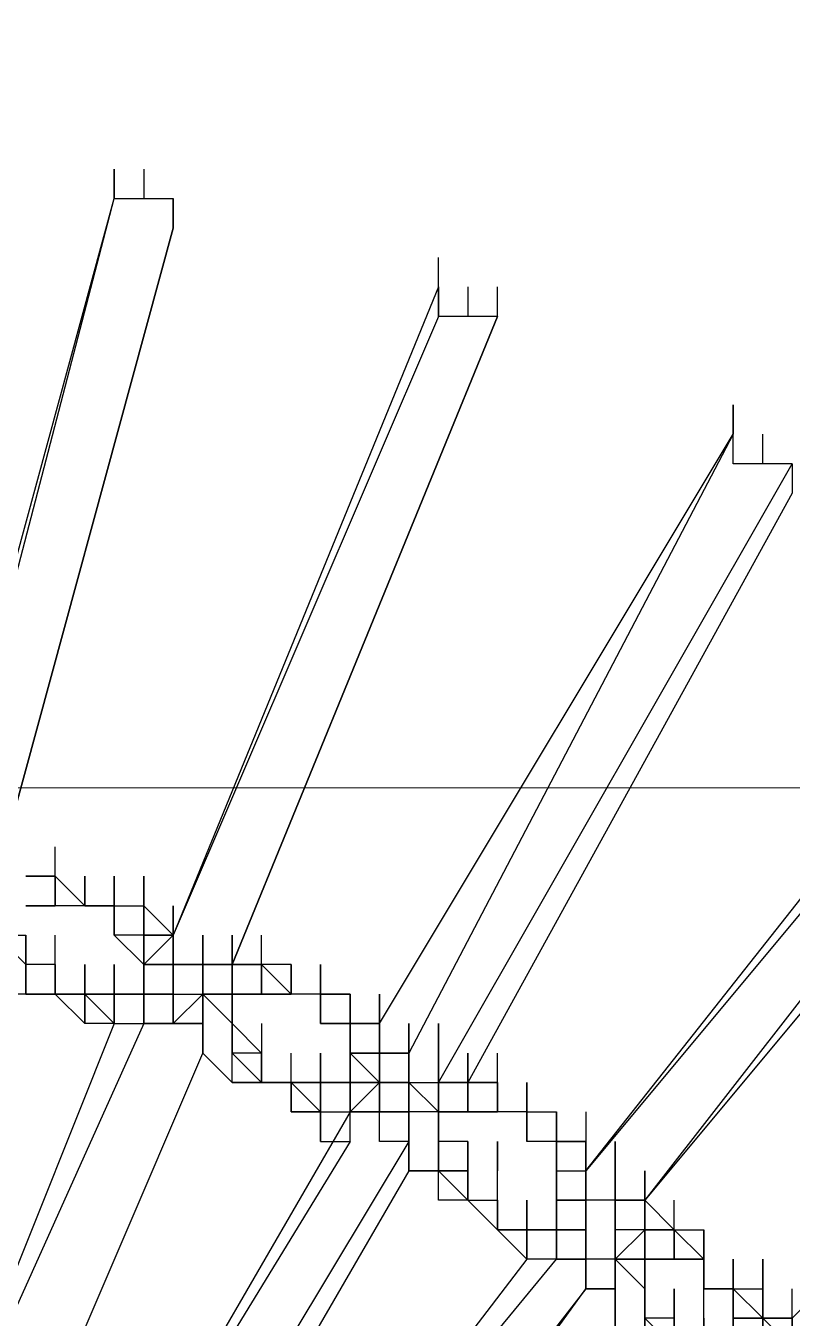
# Model space of a CAD drawing. Header units: inches. Extents: x 3324238 to 135265466, y -1036581 to 20094598.
# Drawn here: x 3353731.134 to 3353733.229, y -519022.043 to -519018.509 of the extents above; entities that cross this region are included whole.
import ezdxf

# ---------------------------------------------------------------- set-up
doc = ezdxf.new("R2010")
doc.units = ezdxf.units.IN
doc.header["$MEASUREMENT"] = 0
doc.layers.add('PDF_Geometry', color=7, linetype='Continuous')

msp = doc.modelspace()

# ---------------------------------------------------------------- linework, layer by layer
at = {"layer": 'PDF_Geometry', "color": 32, "lineweight": 13, "true_color": 0xdd6e00}
msp.add_lwpolyline([(3353740.2386, -519026.0718, 1.00015), (3353717.3563, -519026.0718), (3353717.3563, -519077.0734)], format="xyb", dxfattribs=at)
at = {"layer": 'PDF_Geometry', "lineweight": 25}
for points in [[(3353730.8923, -519020.754), (3353731.3757, -519018.9815), (3353731.3757, -519018.9009), (3353731.3757, -519018.9815), (3353731.3757, -519018.9009), (3353731.3757, -519018.9815), (3353731.3757, -519018.9009)], [(3353731.4563, -519018.9009), (3353731.4563, -519018.9815), (3353731.5369, -519018.9815), (3353731.5369, -519019.0621), (3353731.5369, -519018.9815), (3353731.5369, -519019.0621), (3353731.0534, -519020.8346), (3353731.0534, -519020.9152), (3353731.0534, -519020.9958), (3353731.0534, -519020.9152)], [(3353731.3757, -519018.9815), (3353731.3757, -519018.9009)], [(3353731.0534, -519020.9958), (3353731.0534, -519020.9152), (3353730.9729, -519020.9152), (3353730.9729, -519020.8346), (3353730.9729, -519020.9152), (3353730.9729, -519020.8346), (3353730.8923, -519020.8346), (3353731.3757, -519018.9815), (3353731.4563, -519018.9815)], [(3353731.0534, -519020.8346), (3353731.5369, -519019.0621)], [(3353732.3426, -519019.2232), (3353732.3426, -519019.3038), (3353732.262, -519019.3038), (3353732.262, -519019.2232), (3353732.262, -519019.1426)], [(3353732.262, -519019.2232), (3353731.5369, -519020.9958), (3353731.5369, -519021.0763), (3353731.4563, -519021.0763), (3353731.4563, -519020.9958), (3353731.3757, -519020.9958), (3353731.3757, -519020.9152), (3353731.2951, -519020.9152), (3353731.3757, -519020.9152), (3353731.3757, -519020.9958), (3353731.3757, -519020.9152), (3353731.3757, -519020.9958), (3353731.3757, -519020.9152), (3353731.3757, -519020.9958), (3353731.3757, -519020.9152), (3353731.3757, -519020.9958), (3353731.3757, -519020.9152), (3353731.3757, -519020.9958), (3353731.3757, -519020.9152), (3353731.3757, -519020.9958), (3353731.3757, -519020.9152), (3353731.3757, -519020.9958), (3353731.3757, -519020.9152), (3353731.3757, -519020.9958), (3353731.4563, -519021.0763), (3353731.4563, -519021.1569), (3353731.4563, -519021.0763), (3353731.4563, -519020.9958), (3353731.4563, -519021.0763), (3353731.4563, -519021.1569), (3353731.4563, -519021.2375), (3353731.4563, -519021.1569), (3353731.3757, -519021.1569), (3353731.3757, -519021.0763), (3353731.3757, -519021.1569), (3353731.3757, -519021.0763), (3353731.3757, -519021.1569), (3353731.3757, -519021.2375), (3353731.3757, -519021.1569), (3353731.2951, -519021.1569), (3353731.2951, -519021.0763), (3353731.2951, -519021.1569), (3353731.3757, -519021.2375), (3353731.2951, -519021.2375), (3353731.2951, -519021.1569), (3353731.2951, -519021.0763), (3353731.2951, -519021.1569), (3353731.2146, -519021.1569), (3353731.2951, -519021.2375), (3353731.2951, -519021.1569), (3353731.2951, -519021.2375), (3353731.2951, -519021.1569), (3353731.2951, -519021.0763), (3353731.2951, -519021.1569), (3353731.3757, -519021.1569), (3353731.3757, -519021.2375), (3353731.4563, -519021.2375), (3353731.4563, -519021.1569), (3353731.5369, -519021.1569), (3353731.5369, -519021.2375), (3353731.5369, -519021.1569), (3353731.4563, -519021.1569), (3353731.4563, -519021.0763), (3353731.4563, -519021.1569), (3353731.4563, -519021.0763), (3353731.4563, -519021.1569), (3353731.4563, -519021.2375), (3353731.4563, -519021.1569), (3353731.4563, -519021.0763), (3353731.4563, -519021.1569), (3353731.4563, -519021.0764), (3353731.4563, -519021.1569), (3353731.4563, -519021.0764), (3353731.4563, -519021.1569), (3353731.4563, -519021.0763), (3353731.4563, -519021.1569), (3353731.4563, -519021.0763), (3353731.4563, -519021.1569), (3353731.4563, -519021.0763), (3353731.4563, -519020.9958), (3353731.4563, -519021.0763), (3353731.4563, -519021.1569), (3353731.4563, -519021.0763), (3353731.4563, -519021.1569), (3353731.4563, -519021.2375), (3353731.4563, -519021.1569), (3353731.4563, -519021.0763)], [(3353732.4231, -519019.3038), (3353732.4231, -519019.2232)], [(3353731.4563, -519021.1569), (3353731.4563, -519021.2375), (3353731.4563, -519021.1569), (3353731.4563, -519021.0763), (3353731.4563, -519021.1569), (3353731.4563, -519021.0763), (3353731.4563, -519021.1569), (3353731.4563, -519021.0763), (3353731.4563, -519020.9958), (3353731.4563, -519021.0763), (3353731.4563, -519021.1569), (3353731.4563, -519021.0763), (3353731.4563, -519021.1569), (3353731.4563, -519021.0763), (3353731.4563, -519021.1569), (3353731.4563, -519021.2375), (3353731.4563, -519021.1569), (3353731.4563, -519021.0763), (3353731.5369, -519021.0763), (3353731.6174, -519021.0763), (3353731.6174, -519020.9958), (3353731.6174, -519021.0763), (3353731.6174, -519021.1569), (3353731.6174, -519021.0763), (3353731.6174, -519021.1569), (3353731.698, -519021.1569), (3353731.7786, -519021.1569), (3353731.7786, -519021.0763), (3353731.698, -519021.0763), (3353732.4231, -519019.3038), (3353732.3426, -519019.3038)], [(3353732.262, -519019.3038), (3353731.5369, -519020.9958), (3353731.5369, -519021.0763), (3353731.5369, -519021.1569), (3353731.5369, -519021.2375), (3353731.5369, -519021.1569), (3353731.5369, -519021.0763), (3353731.5369, -519021.1569), (3353731.5369, -519021.0763), (3353731.5369, -519021.1569), (3353731.5369, -519021.2375), (3353731.4563, -519021.2375), (3353731.4563, -519021.1569), (3353731.4563, -519021.0763), (3353731.4563, -519021.1569), (3353731.4563, -519021.0763), (3353731.4563, -519020.9958), (3353731.4563, -519021.0763), (3353731.5369, -519020.9958), (3353731.5369, -519021.0763), (3353731.5369, -519021.1569), (3353731.5369, -519021.0763), (3353731.6174, -519021.0763), (3353731.698, -519021.0763), (3353731.698, -519021.1569), (3353731.698, -519021.0763), (3353731.698, -519021.1569), (3353731.6174, -519021.1569), (3353731.6174, -519021.0763), (3353731.6174, -519021.1569), (3353731.6174, -519021.0763), (3353731.6174, -519021.1569), (3353731.6174, -519021.0763), (3353731.6174, -519021.1569), (3353731.6174, -519021.0763), (3353731.6174, -519021.1569), (3353731.6174, -519021.0763), (3353731.6174, -519020.9958), (3353731.6174, -519021.0763), (3353731.6174, -519020.9958), (3353731.6174, -519021.0763), (3353731.6174, -519021.1569), (3353731.6174, -519021.0763), (3353731.6174, -519021.1569), (3353731.698, -519021.1569), (3353731.698, -519021.0764)], [(3353732.4232, -519019.3038), (3353731.698, -519021.0763), (3353731.698, -519020.9958), (3353731.698, -519021.0763), (3353731.698, -519020.9958), (3353731.698, -519021.0763), (3353731.698, -519020.9958), (3353731.698, -519021.0763), (3353731.698, -519020.9958), (3353731.698, -519021.0763), (3353731.698, -519021.1569), (3353731.698, -519021.2375), (3353731.698, -519021.3181), (3353731.698, -519021.2375)], [(3353732.262, -519021.3181), (3353732.262, -519021.3986), (3353732.262, -519021.4792), (3353732.1814, -519021.3986), (3353732.262, -519021.3986), (3353732.262, -519021.4792), (3353732.262, -519021.3986), (3353732.262, -519021.4792), (3353732.3426, -519021.4792), (3353732.262, -519021.4792), (3353732.1814, -519021.4792), (3353732.1814, -519021.3986), (3353732.1814, -519021.4792), (3353732.1814, -519021.5598), (3353732.1814, -519021.4792), (3353732.1814, -519021.3986), (3353732.1814, -519021.4792), (3353732.1814, -519021.5598), (3353732.1814, -519021.4792), (3353732.1009, -519021.4792), (3353732.1009, -519021.3986), (3353732.1009, -519021.4792), (3353732.0203, -519021.4792), (3353732.1009, -519021.3986), (3353732.1009, -519021.3181), (3353732.1009, -519021.2375), (3353732.1009, -519021.3181), (3353732.1009, -519021.2375), (3353732.1009, -519021.3181), (3353732.1009, -519021.2375), (3353733.0677, -519019.6261), (3353733.0677, -519019.5455), (3353733.0677, -519019.6261)], [(3353733.0677, -519019.6261), (3353733.0677, -519019.5455)], [(3353733.0677, -519019.6261), (3353733.0677, -519019.5455)], [(3353733.0677, -519019.7066), (3353733.0677, -519019.6261), (3353732.1814, -519021.3181), (3353732.1009, -519021.3181), (3353732.1009, -519021.3986), (3353732.0203, -519021.3986), (3353732.0203, -519021.3181), (3353732.0203, -519021.3986), (3353732.0203, -519021.4792), (3353732.0203, -519021.3986), (3353732.0203, -519021.3181), (3353732.0203, -519021.3986), (3353732.0203, -519021.4792), (3353731.134, -519023.0101)], [(3353733.0677, -519019.7066), (3353733.0677, -519019.6261)], [(3353733.1483, -519019.7066), (3353733.1483, -519019.6261)], [(3353733.1483, -519019.7066), (3353733.1483, -519019.6261)], [(3353732.3426, -519021.3181), (3353732.3426, -519021.3986), (3353732.3426, -519021.4792), (3353732.3426, -519021.3986), (3353732.262, -519021.3986), (3353733.2289, -519019.7066), (3353733.1483, -519019.7066), (3353733.0677, -519019.7066)], [(3353733.2289, -519019.7066), (3353733.2289, -519019.7872), (3353732.3426, -519021.3986), (3353732.4231, -519021.3986), (3353732.4231, -519021.3181)], [(3353733.8734, -519020.19), (3353732.6649, -519021.6403), (3353732.6649, -519021.7209), (3353732.6649, -519021.8015), (3353732.5843, -519021.8015), (3353732.5843, -519021.7209), (3353732.5843, -519021.8015), (3353732.5843, -519021.7209), (3353732.5843, -519021.8015), (3353732.5843, -519021.7209), (3353732.5843, -519021.6403), (3353732.5843, -519021.7209), (3353732.5843, -519021.6403), (3353732.5843, -519021.7209), (3353732.5843, -519021.6403), (3353732.5843, -519021.5598), (3353732.5843, -519021.6403), (3353732.6649, -519021.6403), (3353732.6649, -519021.5598), (3353732.6649, -519021.6403), (3353732.6649, -519021.5598), (3353732.6649, -519021.6403), (3353732.6649, -519021.7209), (3353732.6649, -519021.6403), (3353732.6649, -519021.7209), (3353732.6649, -519021.8015), (3353732.6649, -519021.8821), (3353732.6649, -519021.8015), (3353732.6649, -519021.7209), (3353732.6649, -519021.6403), (3353732.6649, -519021.7209), (3353732.6649, -519021.8015), (3353732.6649, -519021.8821), (3353732.6649, -519021.8015), (3353732.6649, -519021.8821), (3353732.6649, -519021.8015), (3353732.6649, -519021.7209), (3353732.5843, -519021.7209), (3353732.5843, -519021.8015), (3353732.5843, -519021.8821), (3353732.5843, -519021.8015), (3353732.5843, -519021.7209), (3353732.5843, -519021.8015), (3353732.6649, -519021.8015), (3353732.5843, -519021.8015), (3353732.5843, -519021.7209), (3353732.6649, -519021.7209), (3353732.5843, -519021.7209), (3353732.5843, -519021.8015), (3353732.5843, -519021.8821), (3353732.5037, -519021.8821), (3353731.4563, -519023.2518), (3353732.5843, -519021.8821), (3353732.5843, -519021.8015), (3353732.5843, -519021.7209), (3353732.5843, -519021.8015), (3353732.5843, -519021.7209), (3353732.5843, -519021.8015), (3353732.5843, -519021.7209), (3353732.5843, -519021.8015), (3353732.5843, -519021.7209), (3353732.5843, -519021.6403), (3353732.5843, -519021.7209), (3353732.5843, -519021.6403), (3353732.5843, -519021.5598), (3353732.5843, -519021.6403), (3353732.5843, -519021.5598), (3353732.5843, -519021.6403), (3353732.5843, -519021.5598), (3353732.6649, -519021.5598), (3353732.6649, -519021.6403), (3353733.8734, -519020.1095)], [(3353734.0346, -519020.2706), (3353732.826, -519021.7209), (3353732.826, -519021.8015), (3353732.826, -519021.7209), (3353732.826, -519021.8015), (3353732.7454, -519021.8015), (3353732.7454, -519021.8821), (3353732.826, -519021.8821), (3353732.826, -519021.8015), (3353732.9066, -519021.8015)], [(3353733.954, -519020.2706), (3353732.826, -519021.7209), (3353732.826, -519021.8015), (3353732.826, -519021.8821), (3353732.9066, -519021.8821), (3353732.9872, -519021.8821), (3353732.9872, -519021.9626), (3353733.0677, -519021.9626), (3353733.0677, -519021.8821), (3353733.0677, -519021.9626), (3353733.0677, -519021.8821), (3353733.0677, -519021.9626), (3353733.0677, -519022.0432), (3353733.0677, -519021.9626), (3353732.9872, -519021.9626), (3353732.9872, -519021.8821), (3353732.9872, -519021.9626), (3353733.0677, -519021.9626), (3353733.0677, -519022.0432), (3353733.0677, -519021.9626), (3353733.0677, -519022.0432), (3353733.1483, -519022.0432), (3353733.2289, -519022.1238)], [(3353731.2146, -519020.8346), (3353731.2146, -519020.9152), (3353731.2146, -519020.8346), (3353731.2146, -519020.754)], [(3353733.2289, -519022.4461), (3353733.1483, -519022.3655), (3353733.1483, -519022.4461), (3353733.2289, -519022.4461), (3353733.1483, -519022.3655), (3353733.1483, -519022.2849), (3353733.1483, -519022.2043), (3353733.0677, -519022.2043), (3353733.1483, -519022.2043), (3353733.1483, -519022.2849), (3353733.1483, -519022.2043), (3353733.0677, -519022.2043), (3353733.1483, -519022.2043), (3353733.1483, -519022.1238), (3353733.1483, -519022.0432), (3353733.2289, -519022.0432), (3353733.2289, -519022.1238), (3353734.518, -519020.754), (3353734.5986, -519020.754), (3353734.5986, -519020.8346), (3353734.6792, -519020.8346), (3353734.6792, -519020.9152), (3353734.6792, -519020.8346)], [(3353733.1483, -519021.9626), (3353733.1483, -519022.0432), (3353733.1483, -519021.9626), (3353733.1483, -519022.0432), (3353733.0677, -519022.0432), (3353733.1483, -519022.0432), (3353733.2289, -519022.0432), (3353733.2289, -519022.1238), (3353733.2289, -519022.0432), (3353734.518, -519020.754)], [(3353731.134, -519020.8346), (3353731.2146, -519020.8346), (3353731.134, -519020.8346)], [(3353731.2146, -519020.9152), (3353731.2146, -519020.8346)], [(3353731.2952, -519020.9152), (3353731.3757, -519020.9152), (3353731.3757, -519020.8346), (3353731.3757, -519020.9152), (3353731.4563, -519020.9152), (3353731.4563, -519020.8346)], [(3353731.0534, -519020.9152), (3353731.0534, -519020.9958), (3353731.134, -519020.9958), (3353731.134, -519021.0764), (3353731.134, -519021.1569), (3353731.2146, -519021.1569), (3353731.2146, -519021.0763), (3353731.2146, -519021.1569), (3353731.2146, -519021.0763), (3353731.134, -519021.0763), (3353731.0534, -519020.9958)], [(3353731.2146, -519020.9152), (3353731.134, -519020.9152), (3353731.2146, -519020.9152)], [(3353731.3757, -519020.9958), (3353731.3757, -519020.9152)], [(3353731.698, -519021.1569), (3353731.698, -519021.0763), (3353731.6174, -519021.0763), (3353731.5369, -519021.0763), (3353731.5369, -519020.9958), (3353731.4563, -519020.9958), (3353731.4563, -519021.0763), (3353731.4563, -519020.9958), (3353731.4563, -519021.0763), (3353731.4563, -519021.1569), (3353731.4563, -519021.0763), (3353731.4563, -519020.9958), (3353731.3757, -519020.9958), (3353731.3757, -519020.9152)], [(3353731.3757, -519020.9958), (3353731.3757, -519020.9152)], [(3353731.4563, -519020.9958), (3353731.4563, -519021.0764), (3353731.4563, -519021.1569), (3353731.4563, -519021.0763), (3353731.4563, -519020.9958), (3353731.4563, -519020.9152), (3353731.5369, -519020.9958), (3353731.5369, -519020.9152), (3353731.5369, -519020.9958), (3353731.5369, -519020.9152), (3353731.5369, -519020.9958), (3353731.5369, -519020.9152), (3353731.5369, -519020.9958), (3353731.5369, -519021.0763), (3353731.5369, -519020.9958), (3353731.5369, -519021.0763), (3353731.5369, -519021.1569), (3353731.5369, -519021.2375), (3353731.5369, -519021.1569), (3353731.5369, -519021.2375), (3353731.5369, -519021.1569), (3353731.5369, -519021.0763), (3353731.5369, -519020.9958), (3353731.5369, -519021.0763), (3353731.5369, -519020.9958)], [(3353731.4563, -519020.9958), (3353731.4563, -519020.9152)], [(3353731.5369, -519020.9958), (3353731.5369, -519020.9152)], [(3353731.5369, -519020.9958), (3353731.5369, -519020.9152)], [(3353731.5369, -519020.9958), (3353731.5369, -519020.9152)], [(3353731.5369, -519020.9958), (3353731.5369, -519020.9152)], [(3353731.5369, -519020.9958), (3353731.5369, -519020.9152)], [(3353731.5369, -519020.9958), (3353731.5369, -519020.9152)], [(3353731.5369, -519020.9958), (3353731.5369, -519020.9152)], [(3353730.8923, -519023.0101), (3353731.6174, -519021.3181), (3353731.6174, -519021.2375), (3353731.6174, -519021.3181), (3353731.6174, -519021.2375), (3353731.6174, -519021.3181), (3353731.6174, -519021.2375), (3353731.6174, -519021.1569), (3353731.6174, -519021.0763), (3353731.6174, -519021.1569), (3353731.6174, -519021.2375), (3353731.6174, -519021.1569), (3353731.6174, -519021.2375), (3353731.6174, -519021.1569), (3353731.6174, -519021.0763), (3353731.6174, -519020.9958), (3353731.6174, -519021.0763), (3353731.6174, -519020.9958), (3353731.6174, -519021.0763), (3353731.6174, -519020.9958), (3353731.6174, -519021.0763), (3353731.6174, -519020.9958)], [(3353731.134, -519021.1569), (3353731.134, -519021.0763), (3353731.134, -519020.9958), (3353731.134, -519021.0763), (3353731.134, -519021.1569), (3353731.2146, -519021.1569), (3353731.2146, -519021.0763), (3353731.2146, -519021.1569), (3353731.134, -519021.1569), (3353731.134, -519021.0763), (3353731.134, -519021.1569), (3353731.0534, -519021.1569)], [(3353731.2146, -519021.0764), (3353731.2146, -519020.9958)], [(3353731.2146, -519021.0764), (3353731.2146, -519020.9958)], [(3353731.4563, -519021.0764), (3353731.4563, -519020.9958)], [(3353731.4563, -519020.9958), (3353731.5369, -519020.9958), (3353731.4563, -519020.9958)], [(3353731.4563, -519021.0764), (3353731.4563, -519020.9958)], [(3353731.4563, -519021.0764), (3353731.4563, -519020.9958)], [(3353731.4563, -519021.0764), (3353731.4563, -519020.9958)], [(3353731.4563, -519021.0763), (3353731.4563, -519020.9958)], [(3353731.5369, -519021.0764), (3353731.5369, -519020.9958)], [(3353731.7786, -519021.2375), (3353731.7786, -519021.3181), (3353731.698, -519021.2375), (3353731.6174, -519021.1569), (3353731.6174, -519021.0763), (3353731.6174, -519021.1569), (3353731.6174, -519021.0763), (3353731.6174, -519021.1569), (3353731.6174, -519021.2375), (3353731.6174, -519021.1569), (3353731.6174, -519021.0763), (3353731.6174, -519020.9958), (3353731.6174, -519021.0763), (3353731.6174, -519021.1569), (3353731.6174, -519021.0763), (3353731.6174, -519021.1569), (3353731.6174, -519021.0763), (3353731.6174, -519021.1569), (3353731.6174, -519021.0763), (3353731.5369, -519021.0763), (3353731.5369, -519021.1569), (3353731.5369, -519021.2375), (3353731.6174, -519021.2375), (3353731.6174, -519021.3181), (3353731.6174, -519021.2375), (3353731.6174, -519021.1569), (3353731.6174, -519021.0763), (3353731.6174, -519021.1569), (3353731.6174, -519021.2375), (3353731.6174, -519021.3181), (3353731.6174, -519021.2375), (3353731.6174, -519021.3181), (3353731.6174, -519021.2375), (3353731.5369, -519021.2375), (3353731.6174, -519021.2375), (3353731.6174, -519021.3181)], [(3353731.5369, -519021.0763), (3353731.5369, -519020.9958)], [(3353731.6174, -519021.1569), (3353731.6174, -519021.0764), (3353731.6174, -519020.9958)], [(3353731.6174, -519021.0764), (3353731.6174, -519020.9958)], [(3353731.698, -519021.1569), (3353731.698, -519021.0763), (3353731.7786, -519021.0763), (3353731.7786, -519020.9958)], [(3353731.698, -519021.0763), (3353731.698, -519020.9958)], [(3353731.698, -519021.0764), (3353731.698, -519020.9958)], [(3353731.2951, -519021.0763), (3353731.2951, -519021.1569), (3353731.2951, -519021.0763), (3353731.2951, -519021.1569), (3353731.3757, -519021.1569), (3353731.4563, -519021.1569)], [(3353731.2951, -519021.1569), (3353731.2951, -519021.0764)], [(3353731.2952, -519021.1569), (3353731.2952, -519021.0764)], [(3353731.3757, -519021.1569), (3353731.3757, -519021.0763)], [(3353731.3757, -519021.1569), (3353731.3757, -519021.0763)], [(3353731.3757, -519021.1569), (3353731.3757, -519021.0763)], [(3353731.3757, -519021.1569), (3353731.3757, -519021.0763)], [(3353731.3757, -519021.1569), (3353731.3757, -519021.0763)], [(3353731.5369, -519021.2375), (3353731.5369, -519021.1569), (3353731.6174, -519021.1569), (3353731.5369, -519021.2375), (3353731.5369, -519021.1569), (3353731.4563, -519021.1569), (3353731.4563, -519021.2375), (3353731.4563, -519021.1569), (3353731.4563, -519021.0763), (3353731.5369, -519021.0763)], [(3353731.4563, -519021.1569), (3353731.4563, -519021.0763)], [(3353731.4563, -519021.1569), (3353731.4563, -519021.0763)], [(3353731.6174, -519021.2375), (3353731.5369, -519021.2375), (3353731.5369, -519021.1569), (3353731.5369, -519021.2375), (3353731.5369, -519021.1569), (3353731.5369, -519021.0763), (3353731.5369, -519021.1569), (3353731.5369, -519021.0763), (3353731.5369, -519021.1569), (3353731.5369, -519021.2375), (3353731.5369, -519021.1569)], [(3353731.6174, -519021.1569), (3353731.6174, -519021.0763)], [(3353731.6174, -519021.1569), (3353731.6174, -519021.0763)], [(3353731.6174, -519021.1569), (3353731.6174, -519021.0763)], [(3353731.6174, -519021.1569), (3353731.6174, -519021.0763)], [(3353731.6174, -519021.1569), (3353731.6174, -519021.0763)], [(3353731.6174, -519021.1569), (3353731.6174, -519021.0764)], [(3353731.6174, -519021.1569), (3353731.6174, -519021.0764)], [(3353731.6174, -519021.1569), (3353731.6174, -519021.0764)], [(3353731.6174, -519021.1569), (3353731.6174, -519021.0764)], [(3353731.698, -519021.0763), (3353731.7786, -519021.0763), (3353731.698, -519021.0763)], [(3353731.8591, -519021.1569), (3353731.7786, -519021.1569), (3353731.7786, -519021.0763)], [(3353731.8591, -519021.0763), (3353731.8591, -519021.1569), (3353731.7786, -519021.1569)], [(3353731.9397, -519021.2375), (3353731.9397, -519021.1569), (3353731.8592, -519021.1569), (3353731.8592, -519021.0764)], [(3353731.8592, -519021.1569), (3353731.8592, -519021.0764)], [(3353731.9397, -519021.1569), (3353731.9397, -519021.2375), (3353731.9397, -519021.1569), (3353731.9397, -519021.0763)], [(3353731.2146, -519021.1569), (3353731.2952, -519021.1569)], [(3353731.3757, -519021.2375), (3353731.3757, -519021.1569)], [(3353731.3757, -519021.2375), (3353731.3757, -519021.1569)], [(3353731.4563, -519021.1569), (3353731.4563, -519021.2375)], [(3353731.4563, -519021.2375), (3353731.4563, -519021.1569)], [(3353731.4563, -519021.2375), (3353731.4563, -519021.1569)], [(3353731.698, -519021.2375), (3353731.698, -519021.1569)], [(3353731.9397, -519021.1569), (3353731.8591, -519021.1569)], [(3353731.9397, -519021.1569), (3353732.0203, -519021.1569), (3353731.9397, -519021.1569)], [(3353732.0203, -519021.2375), (3353731.9397, -519021.2375), (3353732.0203, -519021.2375), (3353731.9397, -519021.2375), (3353731.9397, -519021.1569)], [(3353731.9397, -519021.2375), (3353731.9397, -519021.1569)], [(3353732.0203, -519021.3181), (3353732.0203, -519021.3986), (3353732.1009, -519021.3986), (3353732.1009, -519021.4792), (3353732.1009, -519021.3986), (3353732.1009, -519021.3181), (3353732.1009, -519021.3986), (3353732.1009, -519021.4792), (3353732.1009, -519021.3986), (3353732.1009, -519021.3181), (3353732.1009, -519021.2375), (3353732.1009, -519021.3181), (3353732.1009, -519021.2375), (3353732.0203, -519021.2375), (3353732.0203, -519021.1569), (3353732.0203, -519021.2375), (3353732.1009, -519021.2375), (3353732.1009, -519021.3181), (3353732.1009, -519021.2375), (3353732.1009, -519021.3181), (3353732.1009, -519021.2375), (3353732.1009, -519021.3181), (3353732.1009, -519021.3986), (3353732.1009, -519021.3181), (3353732.1009, -519021.2375), (3353732.1009, -519021.3181), (3353732.1009, -519021.3986), (3353732.1009, -519021.3181), (3353732.1009, -519021.2375), (3353732.1009, -519021.1569)], [(3353732.0203, -519021.4792), (3353732.0203, -519021.3986), (3353732.0203, -519021.3181), (3353732.0203, -519021.3986), (3353732.0203, -519021.3181), (3353732.0203, -519021.3986), (3353732.0203, -519021.3181), (3353732.0203, -519021.2375), (3353732.0203, -519021.1569), (3353732.0203, -519021.2375), (3353732.1009, -519021.2375), (3353732.0203, -519021.2375), (3353732.1009, -519021.2375), (3353732.0203, -519021.2375), (3353732.1009, -519021.2375), (3353732.1009, -519021.1569), (3353732.1009, -519021.2375), (3353732.1009, -519021.3181), (3353732.1814, -519021.3181), (3353732.1814, -519021.3986), (3353732.1814, -519021.3181), (3353732.1814, -519021.3986), (3353732.1814, -519021.3181), (3353732.1814, -519021.3986), (3353732.1814, -519021.3181)], [(3353732.0203, -519021.2375), (3353732.0203, -519021.1569)], [(3353732.3426, -519021.3986), (3353732.3426, -519021.4792), (3353732.4231, -519021.4792), (3353732.4231, -519021.3986), (3353732.4231, -519021.4792), (3353732.3426, -519021.4792), (3353732.262, -519021.4792), (3353732.1814, -519021.4792), (3353732.1009, -519021.4792), (3353732.1009, -519021.3986), (3353732.1009, -519021.3181), (3353732.1009, -519021.3986), (3353732.1009, -519021.3181), (3353732.1009, -519021.3986), (3353732.1009, -519021.3181), (3353732.1009, -519021.3986), (3353732.0203, -519021.3181), (3353732.0203, -519021.2375), (3353732.0203, -519021.3181), (3353732.0203, -519021.2375), (3353732.0203, -519021.1569), (3353732.0203, -519021.2375), (3353732.0203, -519021.1569), (3353732.0203, -519021.2375), (3353732.0203, -519021.1569), (3353732.0203, -519021.2375), (3353732.0203, -519021.3181), (3353732.0203, -519021.3986), (3353732.0203, -519021.4792), (3353732.0203, -519021.3986), (3353732.0203, -519021.4792), (3353732.0203, -519021.3986), (3353732.0203, -519021.4792), (3353732.0203, -519021.3986), (3353732.0203, -519021.4792), (3353732.1009, -519021.4792), (3353732.1814, -519021.4792), (3353732.1814, -519021.3986), (3353732.1814, -519021.3181), (3353732.1814, -519021.3986), (3353732.1814, -519021.4792), (3353732.1814, -519021.3986), (3353732.1814, -519021.3181), (3353732.1814, -519021.2375), (3353732.1814, -519021.3181), (3353732.1814, -519021.3986), (3353732.1814, -519021.4792)], [(3353732.0203, -519021.2375), (3353732.0203, -519021.1569)], [(3353732.0203, -519021.2375), (3353732.0203, -519021.1569)], [(3353732.1009, -519021.2375), (3353732.1009, -519021.1569)], [(3353731.4563, -519021.2375), (3353730.7311, -519022.8489), (3353730.7311, -519022.9295)], [(3353731.3757, -519021.2375), (3353730.7312, -519022.8489)], [(3353731.3757, -519021.2375), (3353731.4563, -519021.2375)], [(3353731.4563, -519021.2375), (3353731.5369, -519021.2375)], [(3353731.6174, -519021.3181), (3353731.6174, -519021.2375)], [(3353732.0203, -519021.2375), (3353731.9397, -519021.2375)], [(3353732.0203, -519021.3181), (3353732.0203, -519021.2375), (3353732.0203, -519021.3181)], [(3353732.262, -519021.4792), (3353732.1814, -519021.4792), (3353732.1814, -519021.5598), (3353732.1814, -519021.4792), (3353732.1814, -519021.5598), (3353732.1009, -519021.5598), (3353732.1009, -519021.4792), (3353732.1814, -519021.4792), (3353732.1814, -519021.5598), (3353732.1814, -519021.4792), (3353732.1814, -519021.5598), (3353732.1814, -519021.4792), (3353732.1814, -519021.3986), (3353732.1814, -519021.4792), (3353732.1814, -519021.3986), (3353732.1814, -519021.3181), (3353732.1814, -519021.2375), (3353732.1814, -519021.3181), (3353732.1814, -519021.3986), (3353732.1814, -519021.3181)], [(3353732.1009, -519021.3986), (3353732.1009, -519021.3181), (3353732.1009, -519021.2375), (3353732.1009, -519021.3181)], [(3353732.1814, -519021.3181), (3353732.1814, -519021.2375)], [(3353732.1814, -519021.3181), (3353732.1814, -519021.2375)], [(3353732.1814, -519021.3181), (3353732.1814, -519021.2375)], [(3353732.5843, -519021.8015), (3353732.5843, -519021.7209), (3353732.5843, -519021.8015), (3353732.5843, -519021.7209), (3353732.5843, -519021.8015), (3353732.5843, -519021.8821), (3353732.5843, -519021.8015), (3353732.5037, -519021.8015), (3353732.5037, -519021.7209), (3353732.5037, -519021.8015), (3353732.5037, -519021.7209), (3353732.5037, -519021.8015), (3353732.5037, -519021.7209), (3353732.5037, -519021.8015), (3353732.4231, -519021.8015), (3353732.5037, -519021.8015), (3353732.4231, -519021.8015), (3353732.4231, -519021.7209), (3353732.4231, -519021.8015), (3353732.3426, -519021.7209), (3353732.262, -519021.7209), (3353732.262, -519021.6403), (3353732.262, -519021.5598), (3353732.262, -519021.4792), (3353732.1814, -519021.4792), (3353732.1814, -519021.3986), (3353732.262, -519021.3986), (3353732.262, -519021.3181), (3353732.262, -519021.2375), (3353732.262, -519021.3181), (3353732.262, -519021.2375)], [(3353732.1814, -519021.3986), (3353732.1814, -519021.3181), (3353732.1814, -519021.2375)], [(3353732.262, -519021.3181), (3353732.262, -519021.2375)], [(3353730.8923, -519023.0101), (3353731.6174, -519021.3181)], [(3353731.698, -519021.3986), (3353731.6174, -519021.3181), (3353731.698, -519021.3986)], [(3353731.698, -519021.3986), (3353731.698, -519021.3181)], [(3353731.7786, -519021.3986), (3353731.698, -519021.3986), (3353731.698, -519021.3181)], [(3353731.7786, -519021.3986), (3353731.7786, -519021.3181)], [(3353731.7786, -519021.3986), (3353731.7786, -519021.3181)], [(3353731.7786, -519021.3986), (3353731.7786, -519021.3181)], [(3353731.7786, -519021.3986), (3353731.7786, -519021.3181)], [(3353731.7786, -519021.3986), (3353731.7786, -519021.3181)], [(3353731.7786, -519021.3986), (3353731.7786, -519021.3181)], [(3353731.8591, -519021.3986), (3353731.8591, -519021.3181)], [(3353731.8591, -519021.3986), (3353731.8591, -519021.3181)], [(3353731.8591, -519021.3986), (3353731.8591, -519021.3181)], [(3353731.8591, -519021.3986), (3353731.8591, -519021.3181)], [(3353731.8592, -519021.3986), (3353731.8592, -519021.3181)], [(3353732.0203, -519021.3986), (3353732.0203, -519021.3181)], [(3353732.0203, -519021.3986), (3353732.0203, -519021.3181)], [(3353732.0203, -519021.3986), (3353732.0203, -519021.3181)], [(3353732.0203, -519021.3986), (3353732.0203, -519021.3181)], [(3353732.1009, -519021.3986), (3353732.1009, -519021.3181)], [(3353732.1009, -519021.3986), (3353732.1009, -519021.3181)], [(3353732.1009, -519021.3986), (3353732.1009, -519021.3181)], [(3353732.1814, -519021.3181), (3353732.1009, -519021.3181)], [(3353732.1009, -519021.3986), (3353732.1009, -519021.3181)], [(3353732.1009, -519021.3986), (3353732.1009, -519021.3181)], [(3353732.1009, -519021.3986), (3353732.1009, -519021.3181)], [(3353732.1009, -519021.3986), (3353732.1009, -519021.3181)], [(3353732.1009, -519021.3986), (3353732.1009, -519021.4792), (3353732.1009, -519021.3986), (3353732.1009, -519021.3181)], [(3353732.1009, -519021.3181), (3353732.1814, -519021.3181), (3353732.1814, -519021.3986)], [(3353732.1009, -519021.3986), (3353732.1009, -519021.3181)], [(3353732.1009, -519021.3986), (3353732.1009, -519021.3181)], [(3353732.1009, -519021.3986), (3353732.1009, -519021.3181)], [(3353732.1009, -519021.3986), (3353732.1009, -519021.3181)], [(3353732.1009, -519021.3986), (3353732.1009, -519021.3181)], [(3353732.1009, -519021.3986), (3353732.1009, -519021.3181)], [(3353732.1814, -519021.4792), (3353732.1814, -519021.3986), (3353732.1814, -519021.318)], [(3353732.1814, -519021.3986), (3353732.1814, -519021.3181)], [(3353732.1814, -519021.3986), (3353732.1814, -519021.3181)], [(3353732.1814, -519021.4792), (3353732.1814, -519021.3986), (3353732.1814, -519021.3181)], [(3353732.1814, -519021.3986), (3353732.1814, -519021.3181)], [(3353732.1815, -519021.3986), (3353732.1815, -519021.3181)], [(3353732.262, -519021.5598), (3353732.262, -519021.4792), (3353732.262, -519021.5598), (3353732.262, -519021.4792), (3353732.262, -519021.3986), (3353732.262, -519021.318)], [(3353732.262, -519021.3986), (3353732.262, -519021.318)], [(3353732.262, -519021.3986), (3353732.262, -519021.3181)], [(3353732.262, -519021.3986), (3353732.262, -519021.3181)], [(3353732.262, -519021.3986), (3353732.262, -519021.3181)], [(3353732.262, -519021.3986), (3353732.262, -519021.3181)], [(3353732.262, -519021.3986), (3353732.262, -519021.3181)], [(3353732.262, -519021.3986), (3353732.262, -519021.3181)], [(3353732.262, -519021.4792), (3353732.262, -519021.3986), (3353732.262, -519021.3181)], [(3353732.262, -519021.3986), (3353732.262, -519021.3181)], [(3353731.698, -519021.3986), (3353731.7786, -519021.3986)], [(3353731.9397, -519021.4792), (3353731.9397, -519021.3986), (3353731.9397, -519021.4792), (3353731.9397, -519021.3986), (3353731.9397, -519021.4792), (3353731.8591, -519021.4792), (3353731.8591, -519021.3986), (3353731.7786, -519021.3986)], [(3353731.7786, -519021.3986), (3353731.8591, -519021.3986)], [(3353731.7786, -519021.3986), (3353731.8591, -519021.3986), (3353731.8591, -519021.4792)], [(3353731.8591, -519021.3986), (3353731.7786, -519021.3986)], [(3353731.7786, -519021.3986), (3353731.8591, -519021.3986)], [(3353731.8591, -519021.3986), (3353731.8591, -519021.4792)], [(3353731.8591, -519021.3986), (3353731.9397, -519021.3986)], [(3353731.8591, -519021.3986), (3353731.8591, -519021.4792)], [(3353731.8591, -519021.4792), (3353731.8591, -519021.3986)], [(3353731.8591, -519021.4792), (3353731.8591, -519021.3986)], [(3353731.9397, -519021.4792), (3353731.8591, -519021.3986)], [(3353731.8591, -519021.4792), (3353731.8591, -519021.3986)], [(3353731.8591, -519021.3986), (3353731.9397, -519021.3986), (3353731.8591, -519021.3986)], [(3353731.9397, -519021.4792), (3353731.9397, -519021.3986)], [(3353731.9397, -519021.3986), (3353732.0203, -519021.3986)], [(3353731.9397, -519021.4792), (3353731.9397, -519021.3986)], [(3353731.9397, -519021.4792), (3353731.9397, -519021.3986)], [(3353731.9397, -519021.4792), (3353731.9397, -519021.3986)], [(3353731.9397, -519021.4792), (3353731.9397, -519021.3986)], [(3353731.9397, -519021.4792), (3353731.9397, -519021.3986)], [(3353731.9397, -519021.4792), (3353731.9397, -519021.3986)], [(3353732.0203, -519021.4792), (3353732.0203, -519021.3986)], [(3353732.0203, -519021.4792), (3353732.0203, -519021.3986)], [(3353732.0203, -519021.4792), (3353732.0203, -519021.3986), (3353732.1009, -519021.3986), (3353732.1009, -519021.4792)], [(3353732.0203, -519021.3986), (3353732.1009, -519021.3986)], [(3353732.0203, -519021.4792), (3353732.0203, -519021.3986)], [(3353732.0203, -519021.4792), (3353732.0203, -519021.3986)], [(3353732.1009, -519021.3986), (3353732.0203, -519021.3986), (3353732.1009, -519021.3986)], [(3353732.1814, -519021.3986), (3353732.1009, -519021.3986), (3353732.1814, -519021.3986)], [(3353732.1009, -519021.4792), (3353732.1009, -519021.3986)], [(3353732.1009, -519021.4792), (3353732.1009, -519021.3986)], [(3353732.1009, -519021.4792), (3353732.1009, -519021.3986)], [(3353732.1009, -519021.4792), (3353732.1009, -519021.3986)], [(3353732.1009, -519021.4792), (3353732.1009, -519021.3986)], [(3353732.1009, -519021.4792), (3353732.1009, -519021.3986)], [(3353732.1009, -519021.4792), (3353732.1009, -519021.3986)], [(3353732.1009, -519021.4792), (3353732.1009, -519021.3986)], [(3353732.7454, -519021.6403), (3353732.7454, -519021.7209), (3353732.7454, -519021.6403), (3353732.7454, -519021.7209), (3353732.7454, -519021.6403), (3353732.7454, -519021.5598), (3353732.7454, -519021.6403), (3353732.7454, -519021.7209), (3353732.6649, -519021.7209), (3353732.6649, -519021.6403), (3353732.6649, -519021.7209), (3353732.6649, -519021.6403), (3353732.6649, -519021.5598), (3353732.5843, -519021.5598), (3353732.5843, -519021.6403), (3353732.5843, -519021.5598), (3353732.5843, -519021.4792), (3353732.5843, -519021.5598), (3353732.5037, -519021.5598), (3353732.5037, -519021.4792), (3353732.5037, -519021.3986), (3353732.5037, -519021.4792), (3353732.5037, -519021.5598), (3353732.5037, -519021.4792), (3353732.4231, -519021.4792), (3353732.3426, -519021.4792), (3353732.3426, -519021.3986), (3353732.262, -519021.3986), (3353732.262, -519021.4792), (3353732.262, -519021.5598), (3353732.262, -519021.6403), (3353732.3426, -519021.6403), (3353732.3426, -519021.5598), (3353732.3426, -519021.6403), (3353732.3426, -519021.5598), (3353732.3426, -519021.6403), (3353732.262, -519021.6403), (3353732.3426, -519021.7209), (3353732.3426, -519021.6403), (3353732.3426, -519021.7209), (3353732.3426, -519021.6403), (3353732.3426, -519021.5598), (3353732.262, -519021.5598), (3353732.262, -519021.6403), (3353732.1814, -519021.6403), (3353732.1814, -519021.5598), (3353732.1814, -519021.6403)], [(3353732.1814, -519021.4792), (3353732.1814, -519021.3986)], [(3353732.1814, -519021.4792), (3353732.1814, -519021.3986)], [(3353732.262, -519021.4792), (3353732.262, -519021.3986)], [(3353732.3426, -519021.3986), (3353732.262, -519021.3986), (3353732.3426, -519021.3986)], [(3353732.262, -519021.4792), (3353732.262, -519021.3986)], [(3353732.262, -519021.4792), (3353732.262, -519021.3986), (3353732.3426, -519021.3986)], [(3353732.262, -519021.4792), (3353732.262, -519021.3986)], [(3353732.262, -519021.4792), (3353732.262, -519021.3986)], [(3353732.262, -519021.4792), (3353732.262, -519021.3986)], [(3353732.262, -519021.4792), (3353732.262, -519021.3986)], [(3353732.262, -519021.4792), (3353732.262, -519021.3986)], [(3353732.262, -519021.4792), (3353732.262, -519021.3986)], [(3353732.262, -519021.4792), (3353732.262, -519021.3986)], [(3353732.262, -519021.4792), (3353732.262, -519021.3986)], [(3353732.262, -519021.4792), (3353732.262, -519021.3986)], [(3353732.262, -519021.4792), (3353732.262, -519021.3986)], [(3353732.262, -519021.4792), (3353732.262, -519021.3986)], [(3353732.262, -519021.4792), (3353732.262, -519021.3986)], [(3353732.5037, -519021.4792), (3353732.4231, -519021.4792), (3353732.4231, -519021.3986), (3353732.3426, -519021.3986), (3353732.3426, -519021.4792)], [(3353732.4231, -519021.4792), (3353732.4231, -519021.3986)], [(3353732.5037, -519021.4792), (3353732.5037, -519021.3986)], [(3353732.5037, -519021.5598), (3353732.5037, -519021.4792), (3353732.5037, -519021.3986)], [(3353731.8591, -519021.4792), (3353731.9397, -519021.4792)], [(3353731.9397, -519021.5598), (3353731.9397, -519021.4792), (3353731.9397, -519021.5598), (3353732.0203, -519021.5598)], [(3353732.0203, -519021.5598), (3353732.0203, -519021.4792)], [(3353732.1009, -519021.4792), (3353732.1814, -519021.4792)], [(3353732.1009, -519021.5598), (3353732.1009, -519021.4792)], [(3353732.1814, -519021.5598), (3353732.1814, -519021.4792)], [(3353732.1814, -519021.5598), (3353732.1814, -519021.4792)], [(3353732.1814, -519021.5598), (3353732.1814, -519021.4792)], [(3353732.1814, -519021.5598), (3353732.1814, -519021.4792)], [(3353732.5037, -519021.5598), (3353732.5037, -519021.4792), (3353732.5037, -519021.5598)], [(3353732.5037, -519021.4792), (3353732.5037, -519021.5598)], [(3353732.5037, -519021.5598), (3353732.5037, -519021.4792)], [(3353732.5843, -519021.5598), (3353732.5843, -519021.4792)], [(3353732.5843, -519021.5598), (3353732.5843, -519021.4792)], [(3353732.5843, -519021.5598), (3353732.5843, -519021.4792)], [(3353732.5843, -519021.5598), (3353732.5843, -519021.4792)], [(3353732.5843, -519021.5598), (3353732.5843, -519021.4792)], [(3353732.5843, -519021.5598), (3353732.5843, -519021.4792)], [(3353732.5843, -519021.5598), (3353732.5843, -519021.4792)], [(3353732.6649, -519021.4792), (3353732.6649, -519021.5598), (3353732.6649, -519021.6403), (3353732.6649, -519021.5598), (3353732.6649, -519021.6403), (3353732.6649, -519021.5598)], [(3353732.0203, -519021.5598), (3353731.134, -519023.0101)], [(3353731.2146, -519023.1712), (3353732.1815, -519021.5598)], [(3353732.1814, -519021.6403), (3353732.1814, -519021.5598)], [(3353732.262, -519021.6404), (3353732.262, -519021.5598)], [(3353732.3426, -519021.6404), (3353732.3426, -519021.7209), (3353732.3426, -519021.6403), (3353732.3426, -519021.7209), (3353732.4231, -519021.7209), (3353732.4231, -519021.8015), (3353732.4231, -519021.7209), (3353732.4231, -519021.8015), (3353732.5037, -519021.8015), (3353732.5843, -519021.8015), (3353732.5843, -519021.7209), (3353732.5843, -519021.8015), (3353732.5843, -519021.7209), (3353732.5843, -519021.8015), (3353732.5037, -519021.8015), (3353732.5037, -519021.7209), (3353732.5037, -519021.8015), (3353732.4231, -519021.8015), (3353732.5037, -519021.8821), (3353732.4231, -519021.8015), (3353732.4231, -519021.7209), (3353732.4231, -519021.6403), (3353732.4231, -519021.5598), (3353732.4231, -519021.6403), (3353732.4231, -519021.5598)], [(3353732.3426, -519021.7209), (3353732.3426, -519021.6404), (3353732.3426, -519021.5598)], [(3353732.4231, -519021.6403), (3353732.4231, -519021.5598)], [(3353732.4231, -519021.6403), (3353732.4231, -519021.5598)], [(3353732.5843, -519021.6403), (3353732.5843, -519021.5598)], [(3353732.5843, -519021.7209), (3353732.5843, -519021.6403), (3353732.5843, -519021.5598)], [(3353732.6649, -519021.5598), (3353732.5843, -519021.5598)], [(3353732.6649, -519021.5598), (3353732.5843, -519021.5598)], [(3353732.5843, -519021.5598), (3353732.5843, -519021.6403), (3353732.5843, -519021.5598)], [(3353732.5843, -519021.6403), (3353732.5843, -519021.5598)], [(3353732.5843, -519021.6404), (3353732.5843, -519021.5598)], [(3353732.6649, -519021.6403), (3353732.6649, -519021.5598)], [(3353732.6649, -519021.6403), (3353732.6649, -519021.5598), (3353732.6649, -519021.6403)], [(3353732.9872, -519021.9626), (3353732.9872, -519021.8821), (3353732.9872, -519021.8015), (3353732.9872, -519021.8821), (3353732.9066, -519021.8015), (3353732.826, -519021.8015), (3353732.826, -519021.8821), (3353732.826, -519021.9626), (3353732.826, -519022.0432), (3353732.826, -519021.9626), (3353732.826, -519022.0432), (3353732.826, -519021.9626), (3353732.826, -519022.0432), (3353732.826, -519021.9626), (3353732.7454, -519021.8821), (3353732.7454, -519021.9626), (3353732.7454, -519021.8821), (3353732.6649, -519021.8821), (3353732.6649, -519021.9626), (3353732.6649, -519021.8821), (3353732.6649, -519021.9626), (3353732.7454, -519021.9626), (3353732.7454, -519021.8821), (3353732.7454, -519021.8015), (3353732.7454, -519021.8821), (3353732.7454, -519021.8015), (3353732.7454, -519021.8821), (3353732.7454, -519021.8015), (3353732.7454, -519021.7209), (3353732.7454, -519021.6403), (3353732.7454, -519021.5598), (3353732.7454, -519021.6403), (3353732.7454, -519021.7209), (3353732.7454, -519021.6403), (3353732.7454, -519021.7209), (3353732.826, -519021.7209), (3353732.826, -519021.6403)], [(3353732.6649, -519021.6403), (3353732.6649, -519021.5598)], [(3353732.6649, -519021.6403), (3353732.6649, -519021.5598)], [(3353732.6649, -519021.7209), (3353732.6649, -519021.6403), (3353732.6649, -519021.5598)], [(3353731.2952, -519023.1712), (3353732.1815, -519021.6403)], [(3353732.1814, -519021.6403), (3353732.262, -519021.6403), (3353732.1814, -519021.6403)], [(3353732.4232, -519021.7209), (3353732.4232, -519021.6403)], [(3353732.4232, -519021.7209), (3353732.4232, -519021.6404)], [(3353732.5843, -519021.7209), (3353732.5843, -519021.6403)], [(3353732.5843, -519021.7209), (3353732.5843, -519021.6403)], [(3353732.5843, -519021.7209), (3353732.5843, -519021.6403)], [(3353732.5843, -519021.7209), (3353732.5843, -519021.6403)], [(3353732.5843, -519021.8015), (3353732.5843, -519021.7209), (3353732.6649, -519021.7209), (3353732.6649, -519021.6404)], [(3353732.5843, -519021.8821), (3353732.5843, -519021.8015), (3353732.5843, -519021.7209), (3353732.5843, -519021.6404)], [(3353732.5843, -519021.8821), (3353732.5843, -519021.8015), (3353732.5843, -519021.7209), (3353732.5843, -519021.6404), (3353732.5843, -519021.7209)], [(3353732.6649, -519021.8015), (3353732.6649, -519021.7209), (3353732.6649, -519021.6403)], [(3353732.6649, -519021.8015), (3353732.6649, -519021.7209), (3353732.6649, -519021.6403), (3353732.6649, -519021.7209)], [(3353732.6649, -519021.7209), (3353732.6649, -519021.6403)], [(3353732.6649, -519021.7209), (3353732.6649, -519021.6403)], [(3353732.6649, -519021.7209), (3353732.6649, -519021.6404)], [(3353732.6649, -519021.7209), (3353732.6649, -519021.6404)], [(3353732.7454, -519021.6404), (3353732.7454, -519021.7209), (3353732.7454, -519021.8015), (3353732.7454, -519021.8821), (3353732.7454, -519021.8015), (3353732.7454, -519021.7209), (3353732.7454, -519021.8015), (3353732.7454, -519021.8821), (3353732.826, -519021.8015), (3353732.826, -519021.7209), (3353732.826, -519021.6403), (3353732.826, -519021.7209), (3353732.826, -519021.6403), (3353732.826, -519021.7209), (3353732.826, -519021.8015), (3353732.826, -519021.7209), (3353732.826, -519021.8015), (3353732.826, -519021.7209), (3353732.826, -519021.6403), (3353732.826, -519021.7209), (3353732.826, -519021.8015), (3353732.826, -519021.8821), (3353732.826, -519021.9626), (3353732.826, -519022.0432), (3353732.826, -519022.1238)], [(3353732.7454, -519021.7209), (3353732.7454, -519021.6403)], [(3353732.7454, -519021.7209), (3353732.7454, -519021.6403)], [(3353732.7454, -519021.7209), (3353732.7454, -519021.6403)], [(3353732.7454, -519021.7209), (3353732.7454, -519021.6403)], [(3353732.7454, -519021.7209), (3353732.7454, -519021.6403)], [(3353732.7454, -519021.7209), (3353732.7454, -519021.6403)], [(3353732.7454, -519021.7209), (3353732.7454, -519021.6403)], [(3353732.7454, -519021.7209), (3353732.7454, -519021.6403)], [(3353732.7454, -519021.7209), (3353732.7454, -519021.6403)], [(3353732.826, -519021.8015), (3353732.826, -519021.7209), (3353732.826, -519021.6404)], [(3353732.9066, -519021.8821), (3353732.9066, -519021.8015), (3353732.826, -519021.8015), (3353732.826, -519021.7209), (3353732.7454, -519021.7209), (3353732.7454, -519021.8015), (3353732.7454, -519021.8821), (3353732.7454, -519021.9626), (3353732.6649, -519021.9626), (3353731.5369, -519023.4129)], [(3353732.4231, -519021.7209), (3353732.4231, -519021.8015), (3353732.4231, -519021.7209)], [(3353732.5037, -519021.8015), (3353732.5037, -519021.7209)], [(3353732.5037, -519021.8015), (3353732.5037, -519021.7209)], [(3353732.5843, -519021.8015), (3353732.5843, -519021.7209)], [(3353732.5843, -519021.8015), (3353732.5843, -519021.7209)], [(3353732.5843, -519021.8015), (3353732.5843, -519021.7209)], [(3353732.5843, -519021.8015), (3353732.5843, -519021.7209)], [(3353732.5843, -519021.8015), (3353732.5843, -519021.7209)], [(3353732.6649, -519021.7209), (3353732.5843, -519021.7209)], [(3353732.6649, -519021.8015), (3353732.6649, -519021.7209)], [(3353732.6649, -519021.8015), (3353732.6649, -519021.7209)], [(3353732.6649, -519021.8015), (3353732.6649, -519021.7209)], [(3353732.6649, -519021.8015), (3353732.6649, -519021.7209)], [(3353732.6649, -519021.8015), (3353732.6649, -519021.7209)], [(3353732.6649, -519021.8015), (3353732.6649, -519021.7209)], [(3353732.6649, -519021.8015), (3353732.6649, -519021.7209)], [(3353732.6649, -519021.8015), (3353732.6649, -519021.7209)], [(3353732.6649, -519021.8015), (3353732.6649, -519021.7209)], [(3353732.7454, -519021.8015), (3353732.7454, -519021.8821), (3353732.7454, -519021.8015), (3353732.7454, -519021.7209)], [(3353732.7454, -519021.8821), (3353732.7454, -519021.8015), (3353732.7454, -519021.8821), (3353732.7454, -519021.8015), (3353732.7454, -519021.8821), (3353732.7454, -519021.8015), (3353732.7454, -519021.8821), (3353732.7454, -519021.8015), (3353732.7454, -519021.8821), (3353732.7454, -519021.8015), (3353732.7454, -519021.7209)], [(3353732.7454, -519021.8015), (3353732.7454, -519021.7209)], [(3353732.7454, -519021.8015), (3353732.7454, -519021.7209)], [(3353732.7454, -519021.8015), (3353732.7454, -519021.7209)], [(3353732.7454, -519021.8015), (3353732.7454, -519021.7209)], [(3353732.7454, -519021.8015), (3353732.7454, -519021.7209), (3353732.7454, -519021.8015)], [(3353732.7454, -519021.9626), (3353732.7454, -519021.8821), (3353732.7454, -519021.8015), (3353732.7454, -519021.7209)], [(3353732.7454, -519021.8015), (3353732.7454, -519021.7209)], [(3353732.7454, -519021.8015), (3353732.7454, -519021.7209)], [(3353732.826, -519021.8015), (3353732.826, -519021.7209), (3353732.9066, -519021.8015), (3353732.9066, -519021.8821), (3353732.9872, -519021.8821), (3353732.9066, -519021.8821), (3353732.826, -519021.8821), (3353732.9066, -519021.8821), (3353732.9066, -519021.8015), (3353732.9872, -519021.8015), (3353732.9872, -519021.8821)], [(3353732.826, -519021.882), (3353732.826, -519021.8015), (3353732.826, -519021.7209)], [(3353732.826, -519021.8015), (3353732.826, -519021.7209)], [(3353732.826, -519021.8821), (3353732.826, -519021.8015), (3353732.826, -519021.7209), (3353732.826, -519021.8015)], [(3353732.9066, -519021.8015), (3353732.9066, -519021.7209)], [(3353732.4231, -519021.8015), (3353732.5037, -519021.8015), (3353732.4231, -519021.8015)], [(3353732.5037, -519021.8015), (3353732.5037, -519021.882)], [(3353732.5037, -519021.8821), (3353732.5037, -519021.8015)], [(3353732.5843, -519021.8015), (3353732.6649, -519021.8015)], [(3353732.6649, -519021.8821), (3353732.6649, -519021.8015)], [(3353732.6649, -519021.8821), (3353732.6649, -519021.8015)], [(3353732.6649, -519021.8821), (3353732.6649, -519021.8015)], [(3353732.6649, -519021.8821), (3353732.6649, -519021.8015)], [(3353732.6649, -519021.8821), (3353732.6649, -519021.8015)], [(3353732.6649, -519021.8821), (3353732.6649, -519021.8015)], [(3353732.6649, -519021.8821), (3353732.6649, -519021.8015)], [(3353732.6649, -519021.8821), (3353732.6649, -519021.8015)], [(3353732.6649, -519021.8821), (3353732.6649, -519021.8015)], [(3353732.6649, -519021.8821), (3353732.6649, -519021.8015)], [(3353732.6649, -519021.8015), (3353732.6649, -519021.8821)], [(3353732.6649, -519021.8015), (3353732.6649, -519021.8821)], [(3353732.6649, -519021.8821), (3353732.6649, -519021.8015)], [(3353732.6649, -519021.8015), (3353732.6649, -519021.8821)], [(3353732.7454, -519022.0432), (3353732.7454, -519021.9626), (3353732.7454, -519022.0432), (3353732.7454, -519021.9626), (3353732.7454, -519021.882), (3353732.7454, -519021.8015), (3353732.7454, -519021.882)], [(3353732.7454, -519021.8821), (3353732.7454, -519021.8015)], [(3353732.826, -519021.8821), (3353732.7454, -519021.8821), (3353732.7454, -519021.8015)], [(3353732.7454, -519021.8821), (3353732.7454, -519021.8015)], [(3353732.7454, -519021.8015), (3353732.7454, -519021.8821)], [(3353732.7454, -519021.8821), (3353732.7454, -519021.8015)], [(3353732.7454, -519021.8821), (3353732.7454, -519021.8015)], [(3353732.826, -519021.9626), (3353732.826, -519021.8821), (3353732.826, -519021.8015), (3353732.826, -519021.8821), (3353732.826, -519021.8015)], [(3353732.9872, -519021.882), (3353732.9872, -519021.8015)], [(3353732.9872, -519021.8821), (3353732.9872, -519021.8015)], [(3353732.6649, -519021.8821), (3353732.5843, -519021.8821), (3353732.6649, -519021.8821)], [(3353732.6649, -519021.9626), (3353732.6649, -519021.8821)], [(3353732.6649, -519021.9626), (3353732.6649, -519021.8821)], [(3353732.6649, -519021.9626), (3353732.6649, -519021.8821)], [(3353732.6649, -519021.9626), (3353732.6649, -519021.8821)], [(3353732.826, -519021.8821), (3353732.7454, -519021.8821)], [(3353732.7454, -519021.9626), (3353732.7454, -519021.8821)], [(3353733.0677, -519021.9626), (3353733.0677, -519021.882)], [(3353733.0677, -519022.0432), (3353733.0677, -519021.9626), (3353733.0677, -519021.882)], [(3353733.0677, -519021.9626), (3353733.0677, -519021.882)], [(3353733.0677, -519021.8821), (3353733.0677, -519021.9626), (3353733.1483, -519021.9626), (3353733.1483, -519022.0432), (3353733.1483, -519022.1238), (3353733.2289, -519022.1238), (3353733.2289, -519022.0432), (3353733.2289, -519021.9626)], [(3353733.1483, -519022.0432), (3353733.0677, -519022.0432), (3353733.0677, -519021.9626), (3353733.0677, -519022.0432), (3353733.1483, -519022.0432), (3353733.1483, -519021.9626), (3353733.1483, -519021.8821)], [(3353731.6174, -519023.4129), (3353732.6649, -519021.9626)], [(3353732.6649, -519021.9626), (3353732.7454, -519021.9626)], [(3353732.6649, -519021.9626), (3353732.7454, -519021.9626)], [(3353732.9872, -519022.2849), (3353732.9872, -519022.2043), (3353732.9872, -519022.2849), (3353732.9872, -519022.2043), (3353732.9066, -519022.2043), (3353732.9066, -519022.1238), (3353732.826, -519022.1238), (3353732.9066, -519022.1238), (3353732.9066, -519022.0432), (3353732.9066, -519021.9626)], [(3353732.826, -519022.0432), (3353732.826, -519021.9626), (3353732.826, -519022.0432), (3353732.826, -519022.1238)], [(3353732.826, -519021.9626), (3353732.826, -519022.0432)], [(3353732.9066, -519022.1238), (3353732.9066, -519022.0432), (3353732.9066, -519021.9626), (3353732.9066, -519022.0432)], [(3353732.9872, -519022.0432), (3353732.9872, -519022.1238), (3353732.9872, -519022.0432), (3353732.9872, -519021.9626)], [(3353733.0677, -519022.0432), (3353733.0677, -519021.9626)], [(3353733.1483, -519022.0432), (3353733.0677, -519021.9626)], [(3353733.1483, -519022.0432), (3353733.1483, -519021.9626)], [(3353733.2289, -519022.0432), (3353733.2289, -519021.9626)], [(3353732.9066, -519022.1238), (3353732.9066, -519022.0432), (3353732.826, -519022.0432), (3353732.826, -519022.1238), (3353732.826, -519022.0432), (3353732.9066, -519022.1238)], [(3353732.9066, -519022.1238), (3353732.9066, -519022.0432)], [(3353732.9066, -519022.1238), (3353732.9066, -519022.0432), (3353732.9066, -519022.1238), (3353732.9066, -519022.0432), (3353732.9066, -519022.1238), (3353732.9066, -519022.0432), (3353732.9066, -519022.1238), (3353732.9066, -519022.0432), (3353732.9066, -519022.1238), (3353732.9066, -519022.0432), (3353732.9066, -519022.1238)], [(3353732.9066, -519022.1238), (3353732.9066, -519022.0432)], [(3353733.0677, -519022.1238), (3353733.0677, -519022.0432), (3353733.0677, -519022.1238)], [(3353733.2289, -519022.0432), (3353733.1483, -519022.0432), (3353733.2289, -519022.0432)], [(3353733.1483, -519022.1238), (3353733.1483, -519022.0432)], [(3353733.2289, -519022.0432), (3353733.2289, -519022.1238)], [(3353733.2289, -519022.1238), (3353733.2289, -519022.0432), (3353733.2289, -519022.1238), (3353733.2289, -519022.0432), (3353733.2289, -519022.1238)]]:
    msp.add_lwpolyline(points, dxfattribs=at)
for points in [[(3353732.262, -519019.3038), (3353732.262, -519019.2232)], [(3353733.0677, -519019.5455), (3353733.0677, -519019.6261)], [(3353731.134, -519020.9152), (3353731.2146, -519020.9152), (3353731.2146, -519020.8346), (3353731.2146, -519020.9152), (3353731.2146, -519020.8346), (3353731.2951, -519020.9152), (3353731.2951, -519020.8346), (3353731.2951, -519020.9152), (3353731.2951, -519020.8346), (3353731.2951, -519020.9152), (3353731.2951, -519020.8346), (3353731.2951, -519020.9152), (3353731.2146, -519020.9152)], [(3353731.3757, -519020.8346), (3353731.3757, -519020.9152)], [(3353731.4563, -519020.8346), (3353731.4563, -519020.9152), (3353731.4563, -519020.9958), (3353731.4563, -519020.9152)], [(3353731.5369, -519020.9152), (3353731.5369, -519020.9958)], [(3353731.4563, -519020.9958), (3353731.4563, -519021.0764)], [(3353731.5369, -519020.9958), (3353731.5369, -519021.0764)], [(3353731.5369, -519021.0763), (3353731.5369, -519020.9958)], [(3353731.698, -519020.9958), (3353731.698, -519021.0763)], [(3353731.698, -519020.9958), (3353731.698, -519021.0763)], [(3353731.2146, -519021.0763), (3353731.2146, -519021.1569)], [(3353731.6174, -519021.1569), (3353731.6174, -519021.2375), (3353731.6174, -519021.1569), (3353731.6174, -519021.0763)], [(3353731.7786, -519021.0763), (3353731.7786, -519021.1569), (3353731.698, -519021.1569), (3353731.7786, -519021.1569), (3353731.8591, -519021.1569), (3353731.8591, -519021.0763), (3353731.8591, -519021.1569), (3353731.8591, -519021.0763), (3353731.8591, -519021.1569), (3353731.7786, -519021.1569)], [(3353731.698, -519021.0763), (3353731.698, -519021.1569)], [(3353731.8591, -519021.0763), (3353731.7786, -519021.0763), (3353731.8591, -519021.1569)], [(3353731.9397, -519021.0763), (3353731.9397, -519021.1569), (3353731.9397, -519021.2375), (3353731.9397, -519021.1569)], [(3353731.3757, -519021.1569), (3353731.3757, -519021.2375)], [(3353731.5369, -519021.1569), (3353731.5369, -519021.2375)], [(3353731.5369, -519021.1569), (3353731.5369, -519021.2375)], [(3353731.6174, -519021.2375), (3353731.6174, -519021.3181)], [(3353731.7786, -519021.3986), (3353731.7786, -519021.3181), (3353731.7786, -519021.3986), (3353731.7786, -519021.3181), (3353731.698, -519021.3181), (3353731.698, -519021.2375), (3353731.698, -519021.3181)], [(3353731.9397, -519021.3986), (3353731.9397, -519021.4792), (3353732.0203, -519021.4792), (3353732.0203, -519021.3986), (3353731.9397, -519021.3986), (3353731.9397, -519021.3181)], [(3353732.1009, -519021.3181), (3353732.0203, -519021.3181)], [(3353732.1814, -519021.3986), (3353732.1814, -519021.4792), (3353732.1814, -519021.3986), (3353732.1814, -519021.3181)], [(3353732.1814, -519021.3181), (3353732.1814, -519021.3986)], [(3353732.3426, -519021.3181), (3353732.3426, -519021.3986)], [(3353732.1009, -519021.3986), (3353732.1009, -519021.4792)], [(3353732.1009, -519021.3986), (3353732.1009, -519021.4792)], [(3353732.1814, -519021.4792), (3353732.1814, -519021.5598), (3353732.1814, -519021.6403), (3353732.1814, -519021.5598), (3353732.1814, -519021.6403), (3353732.1814, -519021.5598), (3353732.1814, -519021.4792), (3353732.1814, -519021.5598), (3353732.1814, -519021.4792), (3353732.1814, -519021.3986)], [(3353732.262, -519021.3986), (3353732.262, -519021.4792)], [(3353732.262, -519021.3986), (3353732.262, -519021.4792)], [(3353732.1814, -519021.4792), (3353732.1814, -519021.5598)], [(3353732.5037, -519021.4792), (3353732.5843, -519021.4792), (3353732.5843, -519021.5598), (3353732.5037, -519021.5598)], [(3353732.5843, -519021.4792), (3353732.5843, -519021.5598)], [(3353732.262, -519021.7209), (3353732.262, -519021.6403), (3353732.3426, -519021.6403), (3353732.3426, -519021.5598), (3353732.3426, -519021.6403), (3353732.3426, -519021.7209), (3353732.3426, -519021.6403), (3353732.3426, -519021.7209), (3353732.3426, -519021.6403), (3353732.3426, -519021.7209)], [(3353732.5843, -519021.5598), (3353732.5843, -519021.6403)], [(3353732.6649, -519021.5598), (3353732.6649, -519021.6403)], [(3353732.6649, -519021.5598), (3353732.6649, -519021.6403)], [(3353732.7454, -519021.6403), (3353732.7454, -519021.7209)], [(3353732.4231, -519021.7209), (3353732.4231, -519021.8015)], [(3353732.7454, -519021.7209), (3353732.7454, -519021.8015), (3353732.7454, -519021.8821), (3353732.7454, -519021.8015)], [(3353732.7454, -519021.8015), (3353732.7454, -519021.8821), (3353732.7454, -519021.8015), (3353732.7454, -519021.7209)], [(3353732.5037, -519021.8015), (3353732.5037, -519021.8821)], [(3353732.5037, -519021.8015), (3353732.5037, -519021.8821)], [(3353732.5843, -519021.8821), (3353732.5843, -519021.8015)], [(3353732.6649, -519021.8015), (3353732.6649, -519021.882)], [(3353732.6649, -519021.8015), (3353732.6649, -519021.8821)], [(3353732.7454, -519021.8015), (3353732.7454, -519021.8821)], [(3353733.1483, -519021.8821), (3353733.1483, -519021.9626), (3353733.1483, -519022.0432), (3353733.1483, -519021.9626), (3353733.1483, -519022.0432), (3353733.1483, -519021.9626), (3353733.1483, -519022.0432), (3353733.1483, -519021.9626)], [(3353732.7454, -519021.9626), (3353732.7454, -519022.0432), (3353732.7454, -519022.1238), (3353732.826, -519022.1238), (3353732.7454, -519022.1238), (3353732.7454, -519022.0432)], [(3353733.1483, -519021.9626), (3353733.1483, -519022.0432)]]:
    msp.add_lwpolyline(points, close=True, dxfattribs=at)
at = {"layer": 'PDF_Geometry', "color": 152, "lineweight": 13, "true_color": 0x006edd}
msp.add_lwpolyline([(3353729.6032, -519020.5929), (3353747.0871, -519020.5929)], dxfattribs=at)
at = {"layer": 'PDF_Geometry', "color": 32, "lineweight": 13, "true_color": 0xdd6e00}
msp.add_arc((3353728.7974, -519026.0638), 11.9246, 359.96181, 180.03819, dxfattribs=at)

doc.saveas('drawing.dxf')
